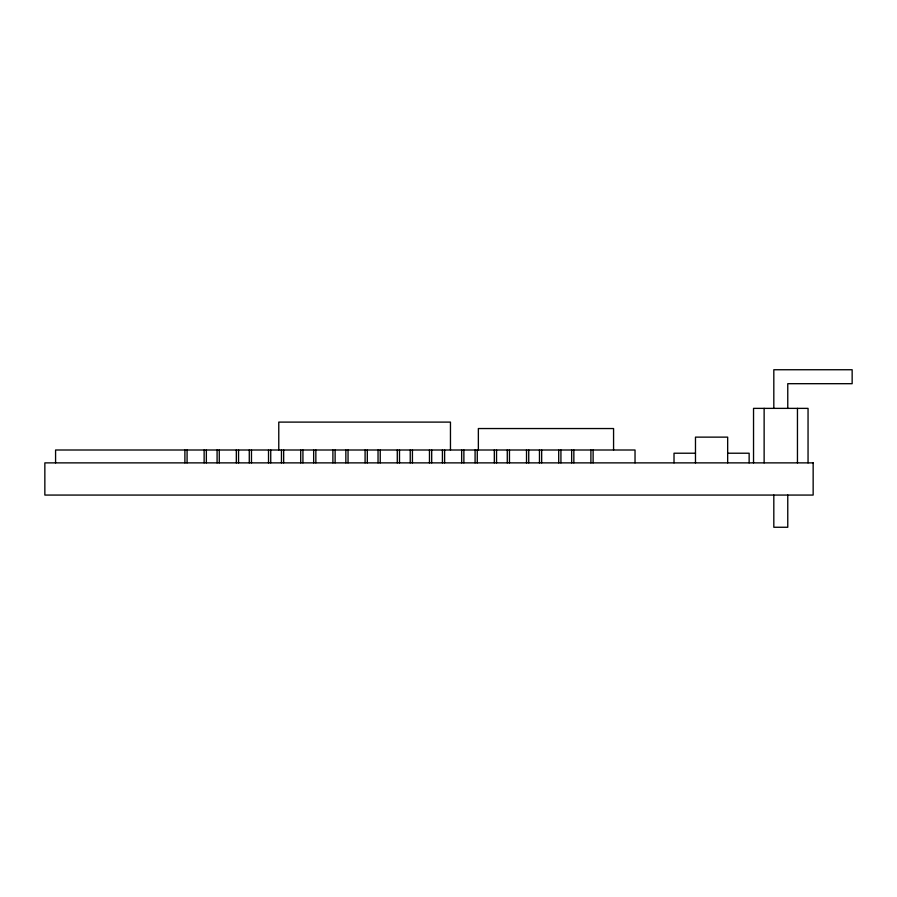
<?xml version="1.0" encoding="UTF-8"?>
<svg xmlns="http://www.w3.org/2000/svg" width="897" height="897" viewBox="0 0 897 897"><rect width="100%" height="100%" fill="white"/><g stroke="black" fill="none" stroke-linecap="round" stroke-linejoin="round"><path stroke-width="1.35" d="M695.478 453.22L674.017 453.22L674.017 462.874M727.669 453.22L749.141 453.22L749.141 462.874M808.051 462.874L808.051 408.37L753.536 408.37L753.536 462.874M797.455 408.37L797.455 462.874M787.768 408.37L787.768 383.692L852.15 383.692L852.15 369.743L773.819 369.743L773.819 408.37M787.768 495.066L787.768 527.257L773.819 527.257L773.819 495.066M764.132 408.37L764.132 462.874M727.669 462.874L727.669 437.131L695.478 437.131L695.478 462.874M635.031 462.874L635.031 450.002L55.58 450.002L55.58 462.874M613.57 450.002L613.57 428.542L478.359 428.542L478.359 450.002M593.119 450.002L593.119 462.874M590.899 450.002L590.899 462.874M573.856 450.002L573.856 462.874M571.658 450.002L571.658 462.874M560.928 450.002L560.928 462.874M558.708 450.002L558.708 462.874M541.665 450.002L541.665 462.874M539.467 450.002L539.467 462.874M528.737 450.002L528.737 462.874M526.517 450.002L526.517 462.874M509.462 450.002L509.462 462.874M507.276 450.002L507.276 462.874M496.546 450.002L496.546 462.874M494.325 450.002L494.325 462.874M477.271 450.002L477.271 462.874M475.085 450.002L475.085 462.874M463.884 450.002L463.884 462.874M461.663 450.002L461.663 462.874M450.462 450.002L450.462 422.106L278.776 422.106L278.776 450.002M444.62 450.002L444.62 462.874M442.423 450.002L442.423 462.874M431.692 450.002L431.692 462.874M429.472 450.002L429.472 462.874M412.429 450.002L412.429 462.874M410.232 450.002L410.232 462.874M399.501 450.002L399.501 462.874M397.281 450.002L397.281 462.874M380.238 450.002L380.238 462.874M378.041 450.002L378.041 462.874M367.31 450.002L367.31 462.874M365.09 450.002L365.09 462.874M348.047 450.002L348.047 462.874M345.85 450.002L345.85 462.874M335.119 450.002L335.119 462.874M332.899 450.002L332.899 462.874M315.856 450.002L315.856 462.874M313.658 450.002L313.658 462.874M302.928 450.002L302.928 462.874M300.708 450.002L300.708 462.874M283.665 450.002L283.665 462.874M281.467 450.002L281.467 462.874M270.737 450.002L270.737 462.874M268.517 450.002L268.517 462.874M251.474 450.002L251.474 462.874M249.276 450.002L249.276 462.874M238.546 450.002L238.546 462.874M236.326 450.002L236.326 462.874M219.272 450.002L219.272 462.874M217.085 450.002L217.085 462.874M206.355 450.002L206.355 462.874M204.135 450.002L204.135 462.874M187.081 450.002L187.081 462.874M184.894 450.002L184.894 462.874M813.153 462.874L44.85 462.874L44.85 495.066L813.153 495.066L813.153 462.874"/></g></svg>
